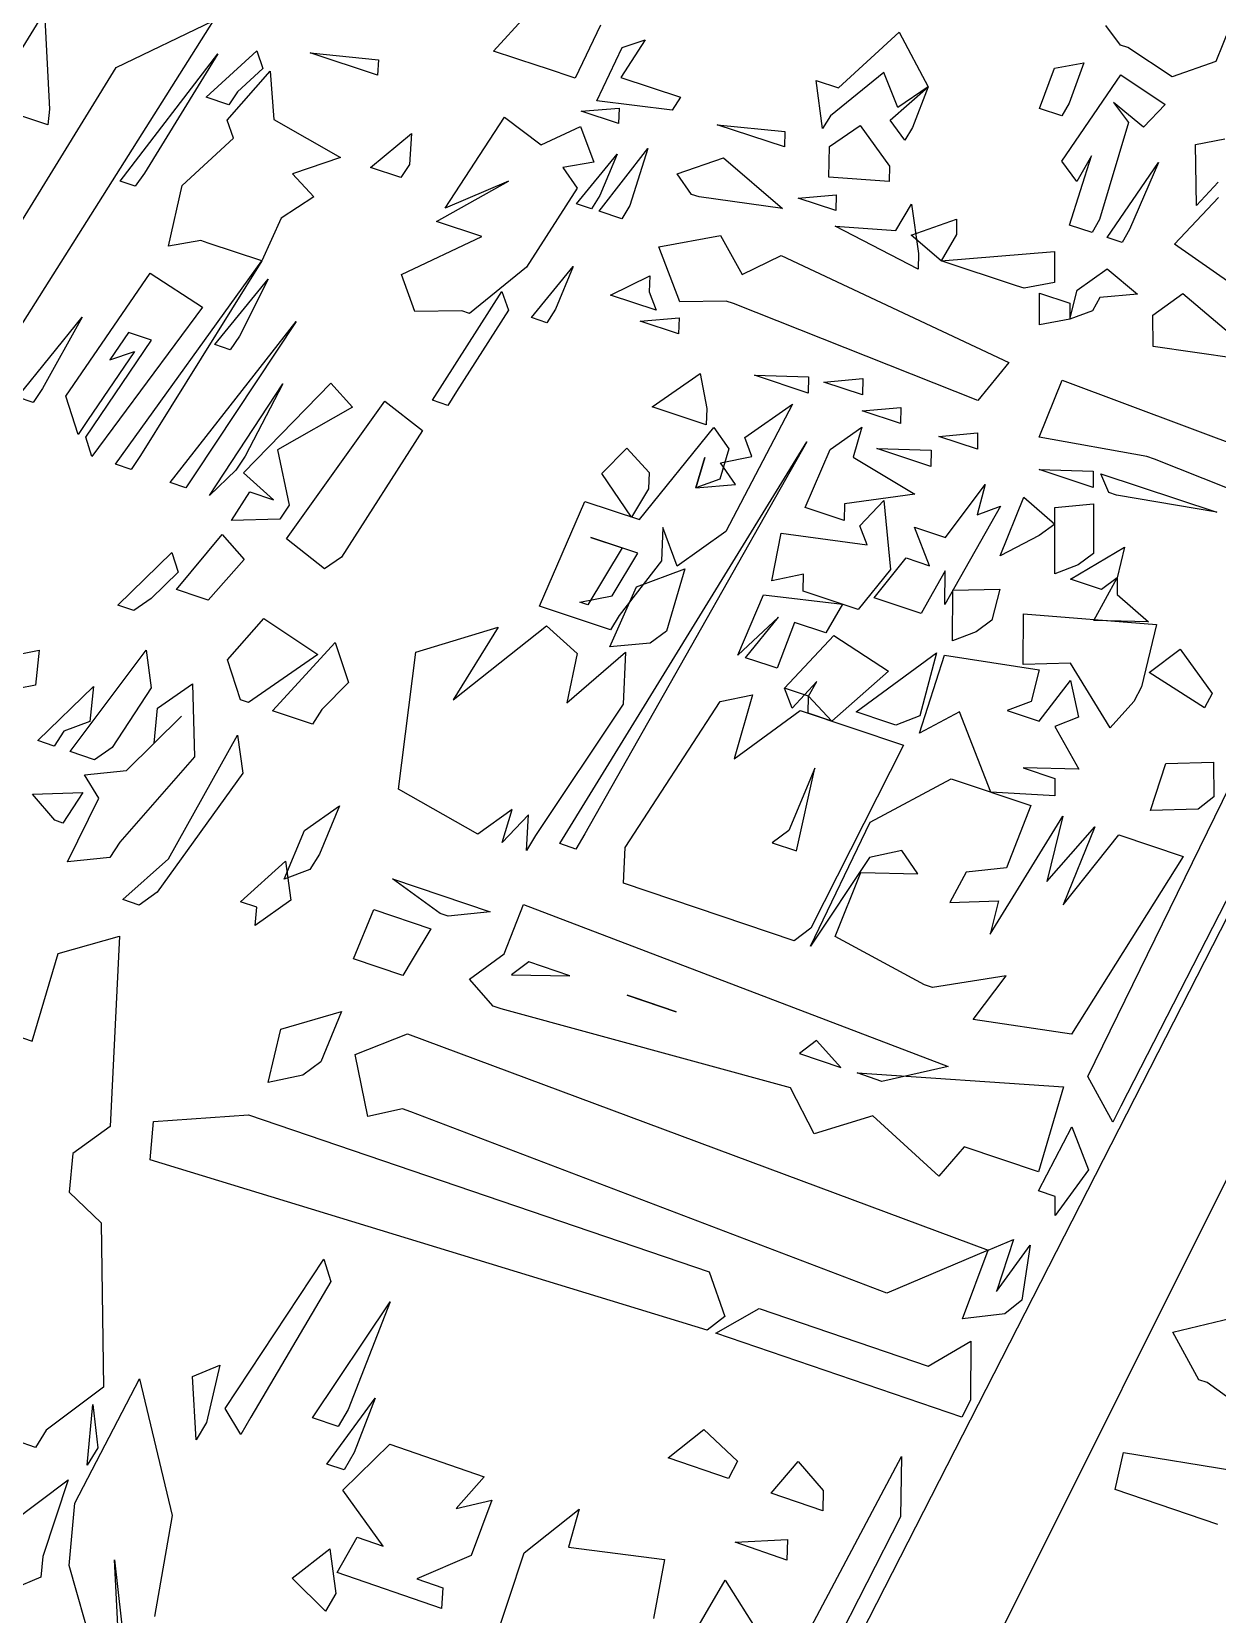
# Model space of a CAD drawing. Extents: x -685 to 123, y -1272 to 108.
# Drawn here: x -86.7 to -34.7, y -28.8 to 40.7 of the extents above; entities that cross this region are included whole.
import ezdxf

# ---------------------------------------------------------------- set-up
doc = ezdxf.new("R2010")
doc.units = 0

msp = doc.modelspace()

# ---------------------------------------------------------------- linework, layer by layer
for p, q in [((-78.7387, 41.1576), (-90.8366, 22.0211)), ((-88.6617, 37.4759), (-86.1436, 41.5371)), ((-86.1436, 41.5371), (-85.9356, 37.2793)), ((-83.0049, 39.1129), (-78.7387, 41.1576)), ((-66.4414, 39.832), (-65.0186, 41.3872)), ((-33.8022, 41.658), (-34.7167, 39.3767)), ((-61.7316, 40.9774), (-62.8458, 38.6486)), ((-59.7801, 40.3364), (-60.8504, 38.6694)), ((-60.7874, 39.9967), (-59.7801, 40.3364)), ((-51.2878, 38.2165), (-48.6226, 40.659)), ((-48.6226, 40.659), (-47.3532, 38.2587)), ((-38.9085, 40.0971), (-39.5589, 40.9593)), ((-82.8333, 34.1228), (-78.5351, 39.7156)), ((-78.5351, 39.7156), (-81.765, 34.4808)), ((-79.0516, 37.8062), (-76.8348, 39.8433)), ((-76.8348, 39.8433), (-76.5655, 39.0655)), ((-71.5333, 38.7817), (-74.4838, 39.7546)), ((-74.4838, 39.7546), (-71.4834, 39.4503)), ((-64.4809, 39.1868), (-66.4414, 39.832)), ((-61.8975, 37.657), (-60.7874, 39.9967)), ((-38.5854, 39.9914), (-38.9085, 40.0971)), ((-36.6367, 38.7021), (-38.5854, 39.9914)), ((-91.515, 25.284), (-83.0049, 39.1129)), ((-78.1237, 36.8013), (-76.237, 38.9571)), ((-76.5655, 39.0655), (-77.6715, 38.0459)), ((-76.237, 38.9571), (-76.0819, 36.8246)), ((-71.4834, 39.4503), (-71.5333, 38.7817)), ((-64.154, 39.0792), (-64.4809, 39.1868)), ((-62.8458, 38.6486), (-64.154, 39.0792)), ((-42.463, 37.319), (-41.8128, 39.0861)), ((-41.8128, 39.0861), (-40.518, 39.3181)), ((-40.518, 39.3181), (-41.161, 37.5545)), ((-34.7167, 39.3767), (-36.6367, 38.7021)), ((-60.8504, 38.6694), (-58.2337, 37.8086)), ((-51.9897, 36.4311), (-52.2659, 38.5377)), ((-52.2659, 38.5377), (-51.2878, 38.2165)), ((-49.306, 38.8993), (-51.6459, 36.9923)), ((-48.6773, 37.3594), (-49.306, 38.8993)), ((-49.0153, 36.8002), (-47.3532, 38.2587)), ((-47.3532, 38.2587), (-48.6773, 37.3594)), ((-47.3532, 38.2587), (-48.0341, 36.4779)), ((-41.4821, 34.9969), (-38.8978, 38.7878)), ((-38.8978, 38.7878), (-36.9434, 37.4917)), ((-78.0622, 37.4791), (-79.0516, 37.8062)), ((-77.6715, 38.0459), (-78.0622, 37.4791)), ((-58.5887, 37.2476), (-61.8975, 37.657)), ((-58.2337, 37.8086), (-58.5887, 37.2476)), ((-41.161, 37.5545), (-41.4853, 36.9984)), ((-37.9041, 36.4871), (-39.2123, 37.5763)), ((-39.2123, 37.5763), (-38.5558, 36.7007)), ((-86.011, 36.5976), (-88.6617, 37.4759)), ((-85.9356, 37.2793), (-86.011, 36.5976)), ((-68.5646, 32.9378), (-65.949, 36.9403)), ((-65.949, 36.9403), (-64.3416, 35.7217)), ((-62.5878, 37.2025), (-60.9138, 37.3331)), ((-60.9457, 36.6615), (-62.5878, 37.2025)), ((-60.9138, 37.3331), (-60.9457, 36.6615)), ((-51.6459, 36.9923), (-51.9897, 36.4311)), ((-41.4853, 36.9984), (-42.463, 37.319)), ((-36.9434, 37.4917), (-37.9041, 36.4871)), ((-77.8544, 36.0115), (-78.1237, 36.8013)), ((-76.0819, 36.8246), (-73.1612, 35.1601)), ((-71.8359, 34.7218), (-70.0345, 36.2175)), ((-70.0345, 36.2175), (-70.1302, 34.8573)), ((-64.3416, 35.7217), (-62.6225, 36.5298)), ((-62.6225, 36.5298), (-62.0324, 34.9599)), ((-53.6664, 35.6275), (-56.6211, 36.6)), ((-56.6211, 36.6), (-53.6468, 36.2997)), ((-53.6468, 36.2997), (-53.6664, 35.6275)), ((-51.6781, 35.652), (-50.3368, 36.5621)), ((-50.3368, 36.5621), (-49.0503, 34.7876)), ((-48.3717, 35.9163), (-49.0153, 36.8002)), ((-48.0341, 36.4779), (-48.3717, 35.9163)), ((-38.5558, 36.7007), (-39.832, 32.4335)), ((-80.1005, 33.929), (-77.8544, 36.0115)), ((-61.8029, 32.8032), (-59.6608, 35.5537)), ((-59.6608, 35.5537), (-60.4439, 33.0504)), ((-51.7105, 34.3027), (-51.6781, 35.652)), ((-35.6213, 35.7389), (-34.3289, 35.9766)), ((-35.5775, 33.0581), (-35.6213, 35.7389)), ((-73.1612, 35.1601), (-75.2612, 34.4499)), ((-70.1302, 34.8573), (-70.5099, 34.2833)), ((-62.0324, 34.9599), (-63.3885, 34.7162)), ((-62.7981, 33.132), (-61.0097, 35.3116)), ((-61.0097, 35.3116), (-61.7692, 33.4881)), ((-58.3708, 34.4414), (-56.3411, 35.1446)), ((-56.3411, 35.1446), (-53.7451, 32.9161)), ((-49.0503, 34.7876), (-49.0621, 34.1122)), ((-40.8246, 34.1096), (-41.4821, 34.9969)), ((-41.1479, 32.188), (-40.1746, 35.2369)), ((-40.1746, 35.2369), (-40.8246, 34.1096)), ((-39.498, 31.6453), (-37.2357, 34.9398)), ((-37.2357, 34.9398), (-38.5135, 32)), ((-82.1669, 33.9018), (-82.8333, 34.1228)), ((-81.765, 34.4808), (-82.1669, 33.9018)), ((-75.2612, 34.4499), (-74.3202, 33.4323)), ((-70.5099, 34.2833), (-71.8359, 34.7218)), ((-68.9432, 32.3585), (-65.7809, 34.1174)), ((-65.7809, 34.1174), (-68.5646, 32.9378)), ((-63.3885, 34.7162), (-62.7627, 33.8162)), ((-57.7372, 33.5429), (-58.3708, 34.4414)), ((-49.0621, 34.1122), (-51.7105, 34.3027)), ((-34.6171, 34.0808), (-35.5775, 33.0581)), ((-80.6999, 31.2627), (-80.1005, 33.929)), ((-74.3202, 33.4323), (-75.7668, 32.4922)), ((-62.7627, 33.8162), (-64.9828, 30.3398)), ((-61.7692, 33.4881), (-62.1347, 32.9128)), ((-57.4065, 33.4338), (-57.7372, 33.5429)), ((-53.7451, 32.9161), (-57.4065, 33.4338)), ((-53.0648, 33.3797), (-51.3968, 33.5158)), ((-51.4126, 32.8352), (-53.0648, 33.3797)), ((-51.3968, 33.5158), (-51.4126, 32.8352)), ((-36.5344, 31.3493), (-34.6045, 33.4088)), ((-62.1347, 32.9128), (-62.7981, 33.132)), ((-60.8072, 32.4742), (-61.8029, 32.8032)), ((-60.4439, 33.0504), (-60.8072, 32.4742)), ((-48.7666, 31.9631), (-48.0843, 33.1086)), ((-48.0843, 33.1086), (-47.7831, 30.9501)), ((-75.7668, 32.4922), (-76.6129, 30.6257)), ((-66.9442, 31.6968), (-68.9432, 32.3585)), ((-47.7928, 30.2622), (-51.4285, 32.1522)), ((-51.4285, 32.1522), (-48.7666, 31.9631)), ((-48.1046, 31.7449), (-46.1038, 32.4565)), ((-46.1038, 32.4565), (-46.1105, 31.7744)), ((-40.1581, 31.8624), (-41.1479, 32.188)), ((-39.832, 32.4335), (-40.1581, 31.8624)), ((-38.5135, 32), (-38.8377, 31.428)), ((-79.2938, 31.5159), (-80.6999, 31.2627)), ((-78.9589, 31.4047), (-79.2938, 31.5159)), ((-76.6129, 30.6257), (-78.9589, 31.4047)), ((-70.4701, 30.0221), (-66.9442, 31.6968)), ((-59.176, 31.2364), (-56.4629, 31.7358)), ((-56.4629, 31.7358), (-55.5123, 30.0254)), ((-46.7879, 30.622), (-48.1046, 31.7449)), ((-46.1105, 31.7744), (-46.7879, 30.622)), ((-38.8377, 31.428), (-39.498, 31.6453)), ((-32.87, 28.7831), (-36.5344, 31.3493)), ((-83.0363, 21.6924), (-76.6129, 30.6257)), ((-76.6129, 30.6257), (-81.9351, 22.0804)), ((-58.2606, 28.8222), (-59.176, 31.2364)), ((-55.5123, 30.0254), (-53.8048, 30.8581)), ((-53.8048, 30.8581), (-43.8139, 26.1585)), ((-47.7831, 30.9501), (-47.7928, 30.2622)), ((-46.7879, 30.622), (-41.8065, 31.0415)), ((-43.4671, 29.5269), (-46.7879, 30.622)), ((-41.8065, 31.0415), (-41.8054, 29.6687)), ((-85.2082, 24.6787), (-81.5073, 30.0836)), ((-81.5073, 30.0836), (-79.2165, 28.5939)), ((-69.8961, 28.3956), (-70.4701, 30.0221)), ((-64.9828, 30.3398), (-67.4961, 28.3185)), ((-64.7659, 28.1301), (-62.9407, 30.3715)), ((-62.9407, 30.3715), (-63.7202, 28.4985)), ((-61.3035, 29.1213), (-59.5687, 29.9613)), ((-59.5687, 29.9613), (-59.5988, 29.2652)), ((-40.8091, 29.3404), (-39.4891, 30.2785)), ((-39.4891, 30.2785), (-38.1569, 29.1542)), ((-78.6697, 26.9483), (-76.337, 29.8134)), ((-76.337, 29.8134), (-77.5915, 27.3226)), ((-69.1217, 24.5034), (-66.0679, 29.2768)), ((-66.0679, 29.2768), (-65.7736, 28.4643)), ((-59.5988, 29.2652), (-59.294, 28.4557)), ((-43.1348, 29.4174), (-43.4671, 29.5269)), ((-41.8054, 29.6687), (-43.1348, 29.4174)), ((-42.4711, 27.8121), (-42.4699, 29.1981)), ((-42.4699, 29.1981), (-41.1396, 28.7594)), ((-41.1379, 28.0667), (-40.8091, 29.3404)), ((-79.2165, 28.5939), (-84.0661, 22.037)), ((-63.7202, 28.4985), (-64.0938, 27.9072)), ((-59.294, 28.4557), (-61.3035, 29.1213)), ((-56.2274, 28.8558), (-58.2606, 28.8222)), ((-55.893, 28.7451), (-56.2274, 28.8558)), ((-45.1698, 24.4887), (-55.893, 28.7451)), ((-41.1396, 28.7594), (-41.1379, 28.0667)), ((-39.8124, 29.0119), (-40.1413, 28.4303)), ((-38.1569, 29.1542), (-39.8124, 29.0119)), ((-37.4849, 28.2448), (-36.1742, 29.1869)), ((-36.1742, 29.1869), (-33.4892, 26.9278)), ((-87.3342, 24.6388), (-84.4918, 28.1525)), ((-84.4918, 28.1525), (-86.2314, 25.0205)), ((-80.6315, 20.8878), (-75.1076, 27.9556)), ((-75.1076, 27.9556), (-79.5334, 21.2773)), ((-67.8322, 28.43), (-69.8961, 28.3956)), ((-65.7736, 28.4643), (-68.0576, 24.8815)), ((-67.4961, 28.3185), (-67.8322, 28.43)), ((-64.0938, 27.9072), (-64.7659, 28.1301)), ((-59.9949, 27.9769), (-58.2885, 28.1227)), ((-58.3165, 27.4208), (-59.9949, 27.9769)), ((-58.2885, 28.1227), (-58.3165, 27.4208)), ((-41.1379, 28.0667), (-42.4711, 27.8121)), ((-40.1413, 28.4303), (-41.1379, 28.0667)), ((-37.469, 26.8563), (-37.4849, 28.2448)), ((-84.334, 22.8827), (-81.4454, 27.1375)), ((-82.4613, 27.476), (-83.2829, 26.272)), ((-81.4454, 27.1375), (-82.4613, 27.476)), ((-77.5915, 27.3226), (-77.9925, 26.7228)), ((-82.1931, 26.6489), (-84.2591, 23.611)), ((-83.2829, 26.272), (-82.1931, 26.6489)), ((-77.9925, 26.7228), (-78.6697, 26.9483)), ((-33.8082, 26.3419), (-37.469, 26.8563)), ((-43.8139, 26.1585), (-45.1698, 24.4887)), ((-78.9122, 20.3126), (-75.6794, 25.2163)), ((-77.4099, 21.3217), (-73.5853, 25.2551)), ((-75.6794, 25.2163), (-77.3473, 22.0527)), ((-73.5853, 25.2551), (-72.6206, 24.1971)), ((-59.474, 24.2118), (-57.3617, 25.6742)), ((-57.3617, 25.6742), (-57.0766, 24.1393)), ((-52.6185, 24.818), (-54.9781, 25.6003)), ((-54.9781, 25.6003), (-52.6003, 25.5266)), ((-52.6003, 25.5266), (-52.6185, 24.818)), ((-51.9268, 25.3035), (-50.2281, 25.4531)), ((-50.2421, 24.7452), (-51.9268, 25.3035)), ((-50.2281, 25.4531), (-50.2421, 24.7452)), ((-42.4753, 22.8855), (-41.4666, 25.3826)), ((-41.4666, 25.3826), (-25.6122, 19.4353)), ((-86.6512, 24.4105), (-87.3342, 24.6388)), ((-86.2314, 25.0205), (-86.6512, 24.4105)), ((-84.6765, 22.9972), (-85.2082, 24.6787)), ((-75.5291, 18.4203), (-71.2086, 24.4636)), ((-71.2086, 24.4636), (-69.5575, 23.1764)), ((-68.4427, 24.2773), (-69.1217, 24.5034)), ((-68.0576, 24.8815), (-68.4427, 24.2773)), ((-53.3124, 24.3311), (-56.2337, 18.737)), ((-55.4073, 22.8609), (-53.3124, 24.3311)), ((-72.6206, 24.1971), (-75.9173, 22.3244)), ((-57.1027, 23.424), (-59.474, 24.2118)), ((-57.0766, 24.1393), (-57.1027, 23.424)), ((-50.2563, 24.0349), (-48.5562, 24.1866)), ((-48.5674, 23.475), (-50.2563, 24.0349)), ((-48.5562, 24.1866), (-48.5674, 23.475)), ((-84.2591, 23.611), (-84.6765, 22.9972)), ((-69.5575, 23.1764), (-73.1117, 17.6111)), ((-60.0316, 19.2609), (-56.7637, 23.3114)), ((-56.7637, 23.3114), (-56.1101, 22.3677)), ((-51.6561, 22.3396), (-50.2704, 23.3221)), ((-50.2704, 23.3221), (-50.6383, 22.0017)), ((-46.8772, 22.9147), (-45.1804, 23.068)), ((-45.1804, 23.068), (-45.1857, 22.3539)), ((-137.0249, -199.4602), (-23.4357, 22.9217)), ((-84.0661, 22.037), (-84.334, 22.8827)), ((-75.9173, 22.3244), (-75.4101, 19.8984)), ((-63.5282, 5.0347), (-52.6735, 22.6774)), ((-52.6735, 22.6774), (-62.4265, 5.4602)), ((-61.6753, 21.2887), (-60.5863, 22.3959)), ((-60.5863, 22.3959), (-59.5961, 21.3327)), ((-56.1101, 22.3677), (-56.5001, 21.0364)), ((-55.0908, 22.0289), (-55.4073, 22.8609)), ((-52.7477, 19.7881), (-51.6561, 22.3396)), ((-47.2331, 21.5941), (-49.6069, 22.3819)), ((-49.6069, 22.3819), (-47.2242, 22.3117)), ((-47.2242, 22.3117), (-47.2331, 21.5941)), ((-45.1857, 22.3539), (-46.8772, 22.9147)), ((-37.7503, 22.0327), (-42.4753, 22.8855)), ((-82.3495, 21.4626), (-83.0363, 21.6924)), ((-81.9351, 22.0804), (-82.3495, 21.4626)), ((-77.3473, 22.0527), (-77.7529, 21.4364)), ((-57.5495, 20.6514), (-57.1553, 21.986)), ((-57.1553, 21.986), (-57.5495, 20.6514)), ((-56.4749, 21.7598), (-55.0908, 22.0289)), ((-55.8184, 20.8096), (-56.4749, 21.7598)), ((-50.6383, 22.0017), (-47.9319, 20.3776)), ((-37.4125, 21.9208), (-37.7503, 22.0327)), ((-26.8867, 17.7226), (-37.4125, 21.9208)), ((-18.7352, 21.3717), (-97.2268, -135.8497)), ((-79.944, 20.6578), (-80.6315, 20.8878)), ((-79.5334, 21.2773), (-79.944, 20.6578)), ((-77.7529, 21.4364), (-78.9122, 20.3126)), ((-76.0979, 20.1284), (-77.4099, 21.3217)), ((-60.3743, 19.3751), (-61.6753, 21.2887)), ((-59.5961, 21.3327), (-59.6269, 20.6066)), ((-56.5001, 21.0364), (-57.5495, 20.6514)), ((-40.1033, 20.669), (-42.4766, 21.4558)), ((-42.4766, 21.4558), (-40.1068, 21.3868)), ((-40.1068, 21.3868), (-40.1033, 20.669)), ((-39.4248, 20.444), (-39.7682, 21.2746)), ((-39.7682, 21.2746), (-34.682, 19.5893)), ((-77.9439, 19.2287), (-77.1291, 20.4733)), ((-77.1291, 20.4733), (-76.0979, 20.1284)), ((-59.6269, 20.6066), (-60.3743, 19.3751)), ((-57.5495, 20.6514), (-55.8184, 20.8096)), ((-47.9319, 20.3776), (-51.0243, 19.9473)), ((-46.5856, 18.4714), (-44.8568, 20.8055)), ((-44.8568, 20.8055), (-45.2072, 19.4725)), ((-44.1918, 17.6754), (-43.1578, 20.2417)), ((-43.1578, 20.2417), (-41.7971, 19.0662)), ((-39.0854, 20.3315), (-39.4248, 20.444)), ((-34.682, 19.5893), (-39.0854, 20.3315)), ((-75.4101, 19.8984), (-75.814, 19.276)), ((-64.4158, 15.4623), (-62.4291, 20.0602)), ((-62.4291, 20.0602), (-60.0316, 19.2609)), ((-51.04, 19.2199), (-52.7477, 19.7881)), ((-51.0243, 19.9473), (-51.04, 19.2199)), ((-50.3565, 18.9925), (-49.3056, 20.1062)), ((-49.3056, 20.1062), (-49.0131, 17.0719)), ((-44.1809, 19.8577), (-46.6172, 15.5328)), ((-45.2072, 19.4725), (-44.1809, 19.8577)), ((-41.7976, 19.7903), (-40.0998, 19.9486)), ((-41.7953, 16.8785), (-41.7976, 19.7903)), ((-40.0998, 19.9486), (-40.0891, 17.7724)), ((-75.814, 19.276), (-77.9439, 19.2287)), ((-59.0033, 18.9181), (-59.0632, 17.4467)), ((-58.375, 17.217), (-59.0033, 18.9181)), ((-50.0286, 18.148), (-50.3565, 18.9925)), ((-47.2872, 17.2356), (-47.9523, 18.9258)), ((-47.9523, 18.9258), (-46.5856, 18.4714)), ((-41.7971, 19.0662), (-42.479, 18.5663)), ((-80.3529, 16.1963), (-78.3534, 18.6032)), ((-78.3534, 18.6032), (-77.3803, 17.5118)), ((-73.8594, 17.098), (-75.5291, 18.4203)), ((-60.0952, 17.7911), (-62.1576, 18.4794)), ((-62.1576, 18.4794), (-60.7829, 18.0206)), ((-56.2337, 18.737), (-58.375, 17.217)), ((-54.2194, 16.5781), (-53.8129, 18.6703)), ((-53.8129, 18.6703), (-50.0286, 18.148)), ((-42.479, 18.5663), (-44.1918, 17.6754)), ((-82.9312, 15.5075), (-80.5619, 17.8103)), ((-80.5619, 17.8103), (-80.2842, 16.9466)), ((-77.3803, 17.5118), (-78.9624, 15.7296)), ((-73.1117, 17.6111), (-73.8594, 17.098)), ((-60.7829, 18.0206), (-62.3008, 15.5146)), ((-61.2284, 15.9134), (-60.0952, 17.7911)), ((-59.0632, 17.4467), (-60.9163, 15.0516)), ((-49.7263, 15.8254), (-48.3156, 17.5779)), ((-48.3156, 17.5779), (-47.2872, 17.2356)), ((-41.1101, 16.6507), (-38.7282, 18.0473)), ((-40.0891, 17.7724), (-40.7699, 17.2693)), ((-38.7282, 18.0473), (-39.0587, 16.7006)), ((-80.2842, 16.9466), (-81.4661, 15.794)), ((-60.1592, 16.3109), (-58.0308, 17.1022)), ((-58.0308, 17.1022), (-58.8378, 14.3566)), ((-52.823, 16.8578), (-54.2194, 16.5781)), ((-52.842, 16.1187), (-52.823, 16.8578)), ((-49.0131, 17.0719), (-50.4296, 15.3141)), ((-46.6014, 17.0073), (-47.3055, 15.7621)), ((-46.6172, 15.5328), (-46.6014, 17.0073)), ((-40.7699, 17.2693), (-41.7953, 16.8785)), ((-40.0747, 14.8348), (-39.0587, 16.7006)), ((-39.0587, 16.7006), (-39.7391, 16.1948)), ((-39.0587, 16.7006), (-39.0533, 15.9667)), ((-79.3101, 15.8463), (-80.3529, 16.1963)), ((-61.3312, 13.6675), (-60.1592, 16.3109)), ((-50.4296, 15.3141), (-52.842, 16.1187)), ((-46.2877, 13.9326), (-46.2656, 16.1569)), ((-46.2656, 16.1569), (-44.1991, 16.2076)), ((-44.1991, 16.2076), (-44.551, 14.8443)), ((-39.7391, 16.1948), (-41.1101, 16.6507)), ((-82.2344, 15.2734), (-82.9312, 15.5075)), ((-81.4661, 15.794), (-82.2344, 15.2734)), ((-78.9624, 15.7296), (-79.3101, 15.8463)), ((-61.2968, 14.4188), (-64.4158, 15.4623)), ((-62.6468, 15.6303), (-61.2284, 15.9134)), ((-62.3008, 15.5146), (-62.6468, 15.6303)), ((-55.7164, 13.3127), (-54.5857, 15.9525)), ((-54.5857, 15.9525), (-51.1191, 15.544)), ((-51.1191, 15.544), (-51.843, 14.2863)), ((-47.6594, 15.1364), (-49.7263, 15.8254)), ((-47.3055, 15.7621), (-47.6594, 15.1364)), ((-39.0533, 15.9667), (-37.6731, 14.7729)), ((-78.1136, 13.1066), (-76.5268, 14.9121)), ((-76.5268, 14.9121), (-74.1463, 13.3359)), ((-68.2026, 11.3398), (-64.1088, 14.5973)), ((-64.1088, 14.5973), (-62.7575, 13.3796)), ((-60.9163, 15.0516), (-61.2968, 14.4188)), ((-53.917, 14.9788), (-55.7164, 13.3127)), ((-55.3693, 13.1967), (-53.917, 14.9788)), ((-53.2259, 14.7481), (-53.9803, 12.7322)), ((-51.843, 14.2863), (-53.2259, 14.7481)), ((-44.551, 14.8443), (-45.2455, 14.3317)), ((-43.1762, 12.8948), (-43.1706, 15.1261)), ((-43.1706, 15.1261), (-37.3293, 14.6585)), ((-37.6731, 14.7729), (-40.0747, 14.8348)), ((-37.3293, 14.6585), (-37.9877, 11.9121)), ((-69.852, 13.447), (-66.2329, 14.5437)), ((-66.2329, 14.5437), (-68.2026, 11.3398)), ((-58.8378, 14.3566), (-59.5621, 13.8384)), ((-53.6536, 11.8615), (-51.4971, 14.1709)), ((-53.6536, 11.8615), (-51.4971, 14.1709)), ((-51.4971, 14.1709), (-49.087, 12.6121)), ((-51.4971, 14.1709), (-49.087, 12.6121)), ((-45.2455, 14.3317), (-46.2877, 13.9326)), ((-89.3571, 12.9423), (-86.3841, 13.5275)), ((-86.3841, 13.5275), (-86.5458, 11.9946)), ((-85.022, 9.0768), (-81.6803, 13.5212)), ((-81.6803, 13.5212), (-81.4733, 11.8739)), ((-74.1463, 13.3359), (-77.1912, 11.223)), ((-76.1373, 10.8683), (-73.3914, 13.8597)), ((-73.3914, 13.8597), (-72.8047, 12.105)), ((-70.6115, 7.4212), (-69.852, 13.447)), ((-63.2189, 11.2218), (-60.6362, 13.4348)), ((-62.7575, 13.3796), (-63.2189, 11.2218)), ((-59.5621, 13.8384), (-61.3312, 13.6675)), ((-60.6362, 13.4348), (-60.7364, 11.163)), ((-50.519, 10.8127), (-46.9872, 13.4168)), ((-47.729, 9.8792), (-46.6412, 13.3014)), ((-46.9872, 13.4168), (-47.7189, 10.6383)), ((-46.6412, 13.3014), (-42.4841, 12.6639)), ((-37.6494, 12.5447), (-36.2872, 13.5741)), ((-36.2872, 13.5741), (-34.8827, 11.6229)), ((-77.5424, 11.3412), (-78.1136, 13.1066)), ((-54.3276, 12.8483), (-55.3693, 13.1967)), ((-53.9803, 12.7322), (-54.3276, 12.8483)), ((-49.087, 12.6121), (-51.5814, 10.4036)), ((-49.087, 12.6121), (-51.5814, 10.4036)), ((-41.1011, 12.9501), (-43.1762, 12.8948)), ((-42.4841, 12.6639), (-42.8327, 11.2779)), ((-39.3573, 10.1175), (-41.1011, 12.9501)), ((-29.0844, 12.6519), (-38.888, -6.5007)), ((-35.2165, 10.9883), (-37.6494, 12.5447)), ((-86.5458, 11.9946), (-88.0357, 11.699)), ((-86.4369, 9.5546), (-84.0064, 11.9342)), ((-84.0064, 11.9342), (-84.1597, 10.3917)), ((-81.4733, 11.8739), (-83.1766, 9.2584)), ((-81.1933, 10.9864), (-79.6484, 12.05)), ((-79.6484, 12.05), (-79.57, 8.8436)), ((-72.8047, 12.105), (-73.9699, 10.9276)), ((-52.6092, 11.5121), (-53.6536, 11.8615)), ((-53.3256, 10.9875), (-53.6536, 11.8615)), ((-52.2429, 12.1512), (-53.3256, 10.9875)), ((-52.6092, 11.5121), (-52.2429, 12.1512)), ((-42.486, 10.407), (-41.0993, 12.202)), ((-41.0993, 12.202), (-40.7481, 10.5819)), ((-37.9877, 11.9121), (-38.3271, 11.2774)), ((-77.1912, 11.223), (-77.5424, 11.3412)), ((-60.7364, 11.163), (-64.5922, 5.3932)), ((-60.6544, 4.8635), (-56.4875, 11.2796)), ((-56.4875, 11.2796), (-55.0685, 11.571)), ((-55.0685, 11.571), (-55.8639, 8.7544)), ((-52.6281, 10.754), (-52.6092, 11.5121)), ((-51.5814, 10.4036), (-52.6092, 11.5121)), ((-42.8327, 11.2779), (-43.8774, 10.8718)), ((-38.3271, 11.2774), (-39.3573, 10.1175)), ((-34.8827, 11.6229), (-35.2165, 10.9883)), ((-82.5436, 8.24), (-80.1374, 10.6307)), ((-81.3364, 9.4394), (-81.1933, 10.9864)), ((-80.1374, 10.6307), (-81.3364, 9.4394)), ((-74.3796, 10.2768), (-76.1373, 10.8683)), ((-73.9699, 10.9276), (-74.3796, 10.2768)), ((-55.8639, 8.7544), (-52.9769, 10.8708)), ((-52.9769, 10.8708), (-48.4382, 9.3514)), ((-51.5814, 10.4036), (-52.6281, 10.754)), ((-49.1245, 10.3461), (-50.519, 10.8127)), ((-47.7189, 10.6383), (-48.7757, 10.2294)), ((-45.9696, 10.8134), (-47.729, 9.8792)), ((-44.5948, 7.2963), (-45.9696, 10.8134)), ((-43.8774, 10.8718), (-42.486, 10.407)), ((-40.7481, 10.5819), (-41.79, 10.1745)), ((-85.2965, 9.9738), (-85.7296, 9.3158)), ((-84.1597, 10.3917), (-85.2965, 9.9738)), ((-80.7008, 4.3672), (-77.6718, 9.7999)), ((-77.6718, 9.7999), (-77.4484, 8.128)), ((-48.7757, 10.2294), (-49.1245, 10.3461)), ((-41.79, 10.1745), (-40.7407, 8.3048)), ((-85.7296, 9.3158), (-86.4369, 9.5546)), ((-83.9602, 8.7183), (-85.022, 9.0768)), ((-83.1766, 9.2584), (-83.9602, 8.7183)), ((-48.4382, 9.3514), (-52.5031, 1.3202)), ((-79.57, 8.8436), (-82.843, 5.0921)), ((-52.3343, 8.3459), (-53.4683, 5.6078)), ((-53.1352, 4.7091), (-52.3343, 8.3459)), ((-40.7407, 8.3048), (-43.1875, 8.3597)), ((-43.1875, 8.3597), (-41.7882, 7.8916)), ((-40.3366, -5.1989), (-33.4518, 8.8999)), ((-37.585, 6.4852), (-36.9118, 8.5449)), ((-36.9118, 8.5449), (-34.8309, 8.6063)), ((-34.8309, 8.6063), (-34.8047, 7.0817)), ((-84.3918, 8.0566), (-82.5436, 8.24)), ((-83.7591, 7.0323), (-84.3918, 8.0566)), ((-77.4484, 8.128), (-81.2028, 2.8936)), ((-49.9057, 5.9769), (-46.3478, 7.8835)), ((-46.3478, 7.8835), (-42.8404, 6.7087)), ((-41.7882, 7.8916), (-41.7876, 7.1251)), ((-86.6824, 7.2075), (-84.4698, 7.2726)), ((-85.6959, 6.0576), (-86.6824, 7.2075)), ((-84.4698, 7.2726), (-85.3395, 5.937)), ((-85.1423, 4.2283), (-83.7591, 7.0323)), ((-67.1185, 5.4456), (-70.6115, 7.4212)), ((-41.7876, 7.1251), (-44.5948, 7.2963)), ((-34.8047, 7.0817), (-35.4923, 6.5497)), ((-74.736, 5.6037), (-73.1989, 6.6947)), ((-73.1989, 6.6947), (-74.0837, 4.5741)), ((-65.6126, 6.5331), (-67.1185, 5.4456)), ((-66.0538, 5.0867), (-65.6126, 6.5331)), ((-64.905, 6.2948), (-66.0538, 5.0867)), ((-64.9886, 4.7276), (-64.905, 6.2948)), ((-42.8404, 6.7087), (-43.9061, 3.9631)), ((-35.4923, 6.5497), (-37.585, 6.4852)), ((-85.3395, 5.937), (-85.6959, 6.0576)), ((-75.632, 3.47), (-74.736, 5.6037)), ((-53.4683, 5.6078), (-54.1965, 5.0659)), ((-52.5222, 0.5252), (-49.9057, 5.9769)), ((-44.631, 1.059), (-41.4358, 6.2383)), ((-41.4358, 6.2383), (-42.1383, 3.3698)), ((-42.1383, 3.3698), (-40.0303, 5.7675)), ((-40.0303, 5.7675), (-41.4296, 2.3487)), ((-82.843, 5.0921), (-83.276, 4.4189)), ((-64.5922, 5.3932), (-64.9886, 4.7276)), ((-62.8186, 4.7957), (-63.5282, 5.0347)), ((-62.4265, 5.4602), (-62.8186, 4.7957)), ((-54.1965, 5.0659), (-53.1352, 4.7091)), ((-41.4296, 2.3487), (-38.9757, 5.4143)), ((-38.9757, 5.4143), (-36.1606, 4.4714)), ((-83.276, 4.4189), (-85.1423, 4.2283)), ((-82.7116, 2.5788), (-80.7008, 4.3672)), ((-77.5493, 2.4798), (-75.5701, 4.2642)), ((-75.5701, 4.2642), (-75.3361, 2.5517)), ((-74.0837, 4.5741), (-74.4997, 3.9023)), ((-60.7225, 3.2895), (-60.6544, 4.8635)), ((-49.9341, 4.4203), (-52.5222, 0.5252)), ((-48.5071, 4.7256), (-49.9341, 4.4203)), ((-47.8107, 3.7068), (-48.5071, 4.7256)), ((-36.1606, 4.4714), (-41.0615, -3.3382)), ((-74.4997, 3.9023), (-75.632, 3.47)), ((-68.7818, 1.9695), (-70.8746, 3.4899)), ((-70.8746, 3.4899), (-66.5883, 2.0418)), ((-51.4332, 0.9597), (-50.3026, 3.7569)), ((-50.3026, 3.7569), (-47.8107, 3.7068)), ((-45.6788, 3.7758), (-46.4018, 2.4455)), ((-43.9061, 3.9631), (-45.6788, 3.7758)), ((-81.2028, 2.8936), (-81.9937, 2.3354)), ((-53.2365, 0.766), (-60.7225, 3.2895)), ((-81.9937, 2.3354), (-82.7116, 2.5788)), ((-76.8324, 2.2371), (-77.5493, 2.4798)), ((-75.3361, 2.5517), (-76.897, 1.4349)), ((-76.897, 1.4349), (-76.8324, 2.2371)), ((-72.5825, -0.0268), (-71.6973, 2.1392)), ((-71.6973, 2.1392), (-69.1897, 1.2911)), ((-65.9613, 0.1991), (-65.1152, 2.3552)), ((-65.1152, 2.3552), (-46.4733, -4.7539)), ((-46.4018, 2.4455), (-44.2672, 2.5162)), ((-44.2672, 2.5162), (-44.631, 1.059)), ((-68.4239, 1.8485), (-68.7818, 1.9695)), ((-66.5883, 2.0418), (-68.4239, 1.8485)), ((-85.5456, 0.2062), (-82.8633, 0.9688)), ((-82.8633, 0.9688), (-83.2723, -7.3902)), ((-69.1897, 1.2911), (-70.0098, -0.0731)), ((-52.5031, 1.3202), (-53.2365, 0.766)), ((-47.5156, -1.1625), (-51.4332, 0.9597)), ((-99.4015, 0.6891), (-86.6855, -3.6438)), ((-86.6855, -3.6438), (-85.5456, 0.2062)), ((-67.4908, -0.926), (-65.9613, 0.1991)), ((-70.4221, -0.7588), (-72.5825, -0.0268)), ((-70.0098, -0.0731), (-70.4221, -0.7588)), ((-64.8841, -0.1652), (-65.6459, -0.7276)), ((-63.0876, -0.7728), (-64.8841, -0.1652)), ((-66.4557, -2.1025), (-67.4908, -0.926)), ((-65.6459, -0.7276), (-63.0876, -0.7728)), ((-47.1575, -1.2833), (-47.5156, -1.1625)), ((-43.9257, -0.7696), (-47.1575, -1.2833)), ((-45.3724, -2.6908), (-43.9257, -0.7696)), ((-60.5699, -1.6243), (-58.4097, -2.355)), ((-60.21, -1.746), (-60.5699, -1.6243)), ((-58.4097, -2.355), (-60.21, -1.746)), ((-75.773, -3.1141), (-73.1156, -2.3392)), ((-73.1156, -2.3392), (-74.0184, -4.5537)), ((-66.0947, -2.2248), (-66.4557, -2.1025)), ((-53.4026, -5.6963), (-66.0947, -2.2248)), ((-41.0615, -3.3382), (-45.3724, -2.6908)), ((-76.3286, -5.4641), (-75.773, -3.1141)), ((-72.5056, -4.2242), (-70.2189, -3.3223)), ((-70.2189, -3.3223), (-44.7115, -12.8214)), ((-52.2583, -3.616), (-52.9995, -4.1848)), ((-51.1931, -4.7958), (-52.2583, -3.616)), ((-74.0184, -4.5537), (-74.8073, -5.1321)), ((-71.9472, -6.9552), (-72.5056, -4.2242)), ((-52.9995, -4.1848), (-51.1931, -4.7958)), ((-46.4733, -4.7539), (-49.3853, -5.4072)), ((-74.8073, -5.1321), (-76.3286, -5.4641)), ((-49.3853, -5.4072), (-50.4702, -5.0403)), ((-50.4702, -5.0403), (-41.4167, -5.6468)), ((-39.2441, -7.1963), (-40.3366, -5.1989)), ((-52.3533, -7.7121), (-53.4026, -5.6963)), ((-41.4167, -5.6468), (-42.503, -9.3869)), ((-81.3614, -7.1776), (-77.1905, -6.879)), ((-77.1905, -6.879), (-56.9666, -13.7701)), ((-70.4312, -6.6206), (-71.9472, -6.9552)), ((-70.0661, -6.7448), (-70.4312, -6.6206)), ((-49.1678, -14.708), (-70.0661, -6.7448)), ((-49.7755, -6.9244), (-52.3533, -7.7121)), ((-46.8872, -9.565), (-49.7755, -6.9244)), ((-38.888, -6.5007), (-39.2441, -7.1963)), ((-83.2723, -7.3902), (-84.903, -8.5719)), ((-81.5112, -8.8595), (-81.3614, -7.1776)), ((-42.5037, -10.2172), (-41.0516, -7.4042)), ((-41.0516, -7.4042), (-40.3199, -9.2981)), ((-45.7786, -8.2777), (-46.8872, -9.565)), ((-42.503, -9.3869), (-45.7786, -8.2777)), ((-84.903, -8.5719), (-85.0672, -10.2675)), ((-57.0519, -16.3401), (-81.5112, -8.8595)), ((-40.3199, -9.2981), (-41.7731, -11.2986)), ((-85.0672, -10.2675), (-83.668, -11.6274)), ((-41.7738, -10.4645), (-42.5037, -10.2172)), ((-41.7731, -11.2986), (-41.7738, -10.4645)), ((-83.668, -11.6274), (-83.5644, -18.838)), ((-44.7115, -12.8214), (-43.6065, -12.3536)), ((-43.6065, -12.3536), (-44.3526, -14.6386)), ((-44.7115, -12.8214), (-49.1678, -14.708)), ((-45.8412, -15.8402), (-44.7115, -12.8214)), ((-44.3526, -14.6386), (-42.8728, -12.6026)), ((-42.8728, -12.6026), (-43.2461, -15.0148)), ((-78.2173, -19.7671), (-73.8892, -13.2121)), ((-73.8892, -13.2121), (-73.5788, -14.1981)), ((-56.9666, -13.7701), (-56.2816, -15.7332)), ((-73.5788, -14.1981), (-77.0872, -20.1556)), ((-74.3848, -20.1771), (-70.9761, -15.0886)), ((-70.9761, -15.0886), (-72.8182, -19.811)), ((-43.2461, -15.0148), (-43.9874, -15.6153)), ((-56.2816, -15.7332), (-57.0519, -16.3401)), ((-56.6803, -16.467), (-54.773, -15.381)), ((-54.773, -15.381), (-47.3502, -17.9117)), ((-43.9874, -15.6153), (-45.8412, -15.8402)), ((-36.6055, -16.4215), (-33.6806, -15.7222)), ((-45.877, -20.1545), (-56.6803, -16.467)), ((-35.4719, -18.5118), (-36.6055, -16.4215)), ((-47.3502, -17.9117), (-45.4777, -16.8227)), ((-45.4777, -16.8227), (-45.497, -19.4122)), ((-79.6501, -18.368), (-78.4521, -17.8764)), ((-78.4521, -17.8764), (-79.0425, -20.3936)), ((-84.8175, -23.9371), (-81.9803, -18.4734)), ((-81.9803, -18.4734), (-80.5495, -24.479)), ((-79.4928, -21.1524), (-79.6501, -18.368)), ((-35.1009, -18.638), (-35.4719, -18.5118)), ((-32.8559, -20.2596), (-35.1009, -18.638)), ((-83.5644, -18.838), (-86.0793, -20.7207)), ((-73.7549, -22.2126), (-71.6322, -19.3172)), ((-71.6322, -19.3172), (-72.5606, -21.7119)), ((-45.497, -19.4122), (-45.877, -20.1545)), ((-84.2702, -22.2678), (-84.0227, -19.5931)), ((-84.0227, -19.5931), (-83.8087, -21.5032)), ((-77.5331, -20.9129), (-78.2173, -19.7671)), ((-72.8182, -19.811), (-73.2548, -20.5653)), ((-86.5448, -21.4834), (-88.4385, -20.8303)), ((-86.0793, -20.7207), (-86.5448, -21.4834)), ((-79.0425, -20.3936), (-79.4928, -21.1524)), ((-77.0872, -20.1556), (-77.5331, -20.9129)), ((-73.2548, -20.5653), (-74.3848, -20.1771)), ((-58.7607, -21.9373), (-57.1964, -20.6899)), ((-57.1964, -20.6899), (-55.7217, -22.0851)), ((-83.8087, -21.5032), (-84.2702, -22.2678)), ((-73.0591, -23.367), (-70.9932, -21.3424)), ((-70.9932, -21.3424), (-66.8406, -22.7692)), ((-72.9985, -22.4728), (-73.7549, -22.2126)), ((-72.5606, -21.7119), (-72.9985, -22.4728)), ((-65.215, -53.2927), (-48.5265, -21.8846)), ((-56.1249, -22.8408), (-58.7607, -21.9373)), ((-55.7217, -22.0851), (-56.1249, -22.8408)), ((-54.2402, -23.4868), (-53.066, -22.1039)), ((-53.066, -22.1039), (-51.9573, -23.3746)), ((-48.5265, -21.8846), (-48.5638, -24.5371)), ((-39.1386, -23.3312), (-38.7761, -21.7049)), ((-38.7761, -21.7049), (-33.925, -22.4888)), ((-87.6608, -24.827), (-85.1133, -22.9042)), ((-85.1133, -22.9042), (-86.2208, -26.2667)), ((-66.8406, -22.7692), (-68.0753, -24.1664)), ((-71.2777, -25.822), (-73.0591, -23.367)), ((-51.9764, -24.2627), (-54.2402, -23.4868)), ((-51.9573, -23.3746), (-51.9764, -24.2627)), ((-34.6299, -24.8711), (-39.1386, -23.3312)), ((-85.0722, -26.664), (-84.8175, -23.9371)), ((-68.0753, -24.1664), (-66.5104, -23.7919)), ((-66.5104, -23.7919), (-67.4161, -26.2293)), ((-65.0851, -26.1118), (-62.6801, -24.1987)), ((-62.6801, -24.1987), (-63.1409, -25.8639)), ((-80.5495, -24.479), (-81.3171, -28.9097)), ((-48.5638, -24.5371), (-64.0523, -54.732)), ((-73.3038, -26.9793), (-72.4198, -25.4284)), ((-72.4198, -25.4284), (-71.2777, -25.822)), ((-55.828, -25.6451), (-53.5302, -25.5292)), ((-53.5525, -26.4264), (-55.828, -25.6451)), ((-53.5302, -25.5292), (-53.5525, -26.4264)), ((-86.2208, -26.2667), (-86.3086, -27.1819)), ((-75.2785, -27.2308), (-73.6235, -25.9394)), ((-73.6235, -25.9394), (-73.3656, -27.8913)), ((-67.4161, -26.2293), (-69.8084, -27.2551)), ((-66.4653, -30.2739), (-65.0851, -26.1118)), ((-63.1409, -25.8639), (-58.9238, -26.4002)), ((-58.9238, -26.4002), (-59.4054, -28.9885)), ((-83.2642, -33.0246), (-85.0722, -26.664)), ((-82.9355, -29.2996), (-83.075, -26.4124)), ((-83.075, -26.4124), (-82.407, -32.3566)), ((-68.7151, -28.5628), (-73.3038, -26.9793)), ((-86.3086, -27.1819), (-87.5493, -27.7015)), ((-73.8111, -28.6745), (-75.2785, -27.2308)), ((-69.8084, -27.2551), (-68.6625, -27.6502)), ((-68.6625, -27.6502), (-68.7151, -28.5628)), ((-60.8095, -35.0575), (-56.2622, -27.3152)), ((-56.2622, -27.3152), (-54.7896, -29.6557)), ((-73.3656, -27.8913), (-73.8111, -28.6745))]:
    msp.add_line(p, q)

doc.saveas('drawing.dxf')
